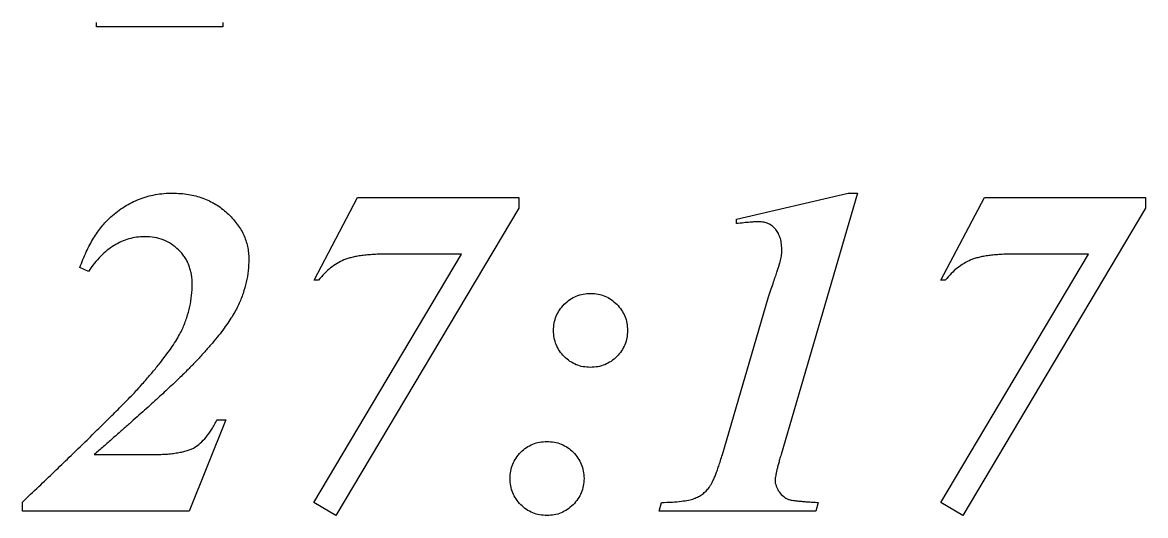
# Model space of a CAD drawing. Header units: inches. Extents: x -17.5 to 0, y -0.6 to 2.9.
# Drawn here: x -13.245 to -12.529, y 1.127 to 1.441 of the extents above; entities that cross this region are included whole.
import ezdxf

# ---------------------------------------------------------------- set-up
doc = ezdxf.new("R2010")
doc.units = ezdxf.units.IN
doc.header["$MEASUREMENT"] = 0

msp = doc.modelspace()

# ---------------------------------------------------------------- linework, layer by layer
at = {"color": 7, "linetype": 'Continuous', "lineweight": 25}
for p, q in [((-13.19805, 1.43841), (-13.19805, 1.44119)), ((-13.1175, 1.44119), (-13.1175, 1.43841)), ((-13.1175, 1.43841), (-13.19805, 1.43841)), ((-13.05916, 1.27682), (-13.03139, 1.32959)), ((-13.03139, 1.32959), (-12.92861, 1.32959)), ((-12.92861, 1.32959), (-12.92861, 1.32287)), ((-12.78972, 1.3157), (-12.71841, 1.33237)), ((-12.71251, 1.33237), (-12.7612, 1.16562)), ((-12.71841, 1.33237), (-12.71251, 1.33237)), ((-12.65916, 1.27682), (-12.63139, 1.32959)), ((-12.63139, 1.32959), (-12.52861, 1.32959)), ((-12.52861, 1.32959), (-12.52861, 1.32287)), ((-12.92861, 1.32287), (-13.04528, 1.12682)), ((-12.52861, 1.32287), (-12.64528, 1.12682)), ((-12.78972, 1.31293), (-12.78972, 1.3157)), ((-13.05925, 1.13511), (-12.96502, 1.29348)), ((-12.96502, 1.29348), (-13.01229, 1.29348)), ((-12.65925, 1.13511), (-12.56502, 1.29348)), ((-12.56502, 1.29348), (-12.61229, 1.29348)), ((-13.20322, 1.28241), (-13.20864, 1.28489)), ((-13.05639, 1.27682), (-13.05916, 1.27682)), ((-12.65639, 1.27682), (-12.65916, 1.27682)), ((-12.79866, 1.16562), (-12.76971, 1.26484)), ((-13.1155, 1.18793), (-13.13885, 1.12959)), ((-13.12106, 1.18793), (-13.1155, 1.18793)), ((-13.19949, 1.1657), (-13.16272, 1.1657)), ((-13.24528, 1.12959), (-13.24528, 1.13541)), ((-13.04528, 1.12682), (-13.05925, 1.13511)), ((-12.83907, 1.12959), (-12.83746, 1.13515)), ((-12.73746, 1.13515), (-12.73907, 1.12959)), ((-12.64528, 1.12682), (-12.65925, 1.13511)), ((-13.13885, 1.12959), (-13.24528, 1.12959)), ((-12.73907, 1.12959), (-12.83907, 1.12959))]:
    msp.add_line(p, q, dxfattribs=at)
for points, knots in [([(-13.18894, 1.31718), (-13.18753, 1.31839), (-13.18474, 1.32079), (-13.18024, 1.32387), (-13.17556, 1.32649), (-13.17072, 1.32867), (-13.16567, 1.33034), (-13.16043, 1.33149), (-13.15502, 1.33227), (-13.15134, 1.33234), (-13.14949, 1.33237)], [0, 0, 0, 0, 0.128892, 0.254326, 0.377327, 0.500308, 0.621746, 0.745074, 0.871561, 1, 1, 1, 1]), ([(-13.14949, 1.33237), (-13.14776, 1.33232), (-13.14439, 1.33223), (-13.13945, 1.33168), (-13.13475, 1.33067), (-13.13026, 1.32928), (-13.12597, 1.3275), (-13.12195, 1.32527), (-13.11811, 1.3227), (-13.11462, 1.3197), (-13.11135, 1.31655), (-13.10859, 1.31313), (-13.10617, 1.30966), (-13.10419, 1.30604), (-13.10272, 1.30227), (-13.10162, 1.29839), (-13.10095, 1.29437), (-13.10087, 1.29165), (-13.10083, 1.29027)], [0, 0, 0, 0, 0.072328, 0.141401, 0.208456, 0.273954, 0.338464, 0.402873, 0.466708, 0.531787, 0.595769, 0.65704, 0.715994, 0.773328, 0.829486, 0.885624, 0.94223, 1, 1, 1, 1]), ([(-13.20864, 1.28489), (-13.20801, 1.28662), (-13.20678, 1.29), (-13.20463, 1.29482), (-13.20238, 1.29934), (-13.2, 1.30355), (-13.19748, 1.30745), (-13.19478, 1.311), (-13.19198, 1.31428), (-13.18994, 1.31623), (-13.18894, 1.31718)], [0, 0, 0, 0, 0.144559, 0.282426, 0.414545, 0.541247, 0.661952, 0.77876, 0.891531, 1, 1, 1, 1]), ([(-12.7757, 1.3141), (-12.77644, 1.31407), (-12.77821, 1.31402), (-12.78127, 1.31378), (-12.78521, 1.31344), (-12.78811, 1.31311), (-12.78972, 1.31293)], [0, 0, 0, 0, 0.157423, 0.376955, 0.655641, 1, 1, 1, 1]), ([(-12.76068, 1.29574), (-12.76074, 1.2971), (-12.76084, 1.29969), (-12.76149, 1.30336), (-12.76278, 1.30652), (-12.76447, 1.30923), (-12.76664, 1.31141), (-12.76926, 1.31302), (-12.77236, 1.31395), (-12.77455, 1.31405), (-12.7757, 1.3141)], [0, 0, 0, 0, 0.152268, 0.288915, 0.414395, 0.531439, 0.643462, 0.755194, 0.87179, 1, 1, 1, 1]), ([(-13.16728, 1.30459), (-13.16901, 1.30453), (-13.17242, 1.3044), (-13.17743, 1.30331), (-13.18225, 1.30156), (-13.18689, 1.29911), (-13.19128, 1.29593), (-13.19553, 1.29212), (-13.19958, 1.28759), (-13.20198, 1.28418), (-13.20322, 1.28241)], [0, 0, 0, 0, 0.117464, 0.232201, 0.347477, 0.465547, 0.587707, 0.716036, 0.853442, 1, 1, 1, 1]), ([(-13.13694, 1.2743), (-13.13697, 1.2754), (-13.13702, 1.27755), (-13.1374, 1.28069), (-13.13811, 1.28367), (-13.13905, 1.28649), (-13.14029, 1.28916), (-13.14175, 1.2917), (-13.14355, 1.29405), (-13.14626, 1.29691), (-13.15009, 1.30002), (-13.15534, 1.3027), (-13.16115, 1.30432), (-13.1652, 1.3045), (-13.16728, 1.30459)], [0, 0, 0, 0, 0.068718, 0.134275, 0.19739, 0.259389, 0.32003, 0.380772, 0.44203, 0.504029, 0.626786, 0.747603, 0.870348, 1, 1, 1, 1]), ([(-13.10083, 1.29027), (-13.1009, 1.28782), (-13.10103, 1.28291), (-13.10239, 1.2756), (-13.10442, 1.26833), (-13.1068, 1.26229), (-13.10929, 1.2574), (-13.11157, 1.25346), (-13.11436, 1.24934), (-13.11747, 1.24492), (-13.12113, 1.24032), (-13.12516, 1.23545), (-13.12964, 1.23037), (-13.13282, 1.22697), (-13.13447, 1.22521)], [0, 0, 0, 0, 0.097643, 0.195437, 0.295531, 0.398598, 0.453557, 0.514315, 0.580083, 0.651646, 0.730131, 0.814123, 0.904057, 1, 1, 1, 1]), ([(-13.01229, 1.29348), (-13.01381, 1.29348), (-13.01676, 1.29347), (-13.02103, 1.2933), (-13.02498, 1.29298), (-13.02863, 1.29263), (-13.03193, 1.29203), (-13.03496, 1.29147), (-13.03765, 1.29067), (-13.04085, 1.28952), (-13.04458, 1.28765), (-13.04874, 1.28469), (-13.0528, 1.28112), (-13.05517, 1.27828), (-13.05639, 1.27682)], [0, 0, 0, 0, 0.09257, 0.179918, 0.260379, 0.333979, 0.402821, 0.464889, 0.521804, 0.573397, 0.671961, 0.775166, 0.883812, 1, 1, 1, 1]), ([(-12.76173, 1.28858), (-12.76142, 1.2898), (-12.76084, 1.29215), (-12.76073, 1.29458), (-12.76068, 1.29574)], [0, 0, 0, 0, 0.5199279, 1, 1, 1, 1]), ([(-12.61229, 1.29348), (-12.61381, 1.29348), (-12.61676, 1.29347), (-12.62103, 1.2933), (-12.62498, 1.29298), (-12.62863, 1.29263), (-12.63193, 1.29203), (-12.63496, 1.29147), (-12.63765, 1.29067), (-12.64085, 1.28952), (-12.64458, 1.28765), (-12.64874, 1.28469), (-12.6528, 1.28112), (-12.65517, 1.27828), (-12.65639, 1.27682)], [0, 0, 0, 0, 0.09257, 0.179918, 0.260379, 0.333979, 0.402821, 0.464889, 0.521804, 0.573397, 0.671961, 0.775166, 0.883812, 1, 1, 1, 1]), ([(-12.76971, 1.26484), (-12.7691, 1.2666), (-12.76796, 1.2699), (-12.7664, 1.27452), (-12.76506, 1.27847), (-12.76392, 1.28176), (-12.76305, 1.28441), (-12.76242, 1.2864), (-12.76195, 1.2877), (-12.76178, 1.28836), (-12.76173, 1.28858)], [0, 0, 0, 0, 0.2235556, 0.4175167, 0.5840831, 0.7232551, 0.8344809, 0.918312, 0.9731024, 1, 1, 1, 1]), ([(-13.17388, 1.20503), (-13.17193, 1.20717), (-13.16817, 1.21131), (-13.16295, 1.21742), (-13.15823, 1.22311), (-13.1541, 1.2284), (-13.15053, 1.2333), (-13.14751, 1.2378), (-13.14511, 1.24194), (-13.14263, 1.24686), (-13.14038, 1.25283), (-13.13839, 1.25995), (-13.13717, 1.26711), (-13.13702, 1.27191), (-13.13694, 1.2743)], [0, 0, 0, 0, 0.107955, 0.20805, 0.299514, 0.382814, 0.458029, 0.525265, 0.584402, 0.636201, 0.730343, 0.821439, 0.910979, 1, 1, 1, 1]), ([(-12.90639, 1.24478), (-12.90631, 1.24636), (-12.90615, 1.24946), (-12.90479, 1.2539), (-12.90262, 1.25799), (-12.89962, 1.2616), (-12.89601, 1.26463), (-12.89192, 1.26689), (-12.88742, 1.26825), (-12.88429, 1.2684), (-12.88269, 1.26848)], [0, 0, 0, 0, 0.126414, 0.249214, 0.370702, 0.497401, 0.624843, 0.748464, 0.871265, 1, 1, 1, 1]), ([(-12.88269, 1.26848), (-12.88112, 1.2684), (-12.87803, 1.26825), (-12.87358, 1.26689), (-12.86954, 1.26463), (-12.86597, 1.26157), (-12.86293, 1.25801), (-12.86076, 1.2539), (-12.8594, 1.24946), (-12.85924, 1.24636), (-12.85916, 1.24478)], [0, 0, 0, 0, 0.127, 0.249246, 0.372415, 0.499549, 0.627581, 0.749632, 0.873, 1, 1, 1, 1]), ([(-12.88286, 1.22126), (-12.88443, 1.22134), (-12.88752, 1.22149), (-12.89195, 1.22287), (-12.89602, 1.22503), (-12.89964, 1.22801), (-12.90262, 1.23162), (-12.90478, 1.2357), (-12.90616, 1.24013), (-12.90631, 1.24321), (-12.90639, 1.24478)], [0, 0, 0, 0, 0.1273607, 0.2499552, 0.3723528, 0.5, 0.6276472, 0.7500448, 0.8726393, 1, 1, 1, 1]), ([(-12.85916, 1.24478), (-12.85924, 1.24321), (-12.8594, 1.24012), (-12.86077, 1.2357), (-12.86293, 1.23161), (-12.86596, 1.22804), (-12.86954, 1.225), (-12.87365, 1.22287), (-12.87813, 1.22149), (-12.88126, 1.22134), (-12.88286, 1.22126)], [0, 0, 0, 0, 0.12681, 0.248874, 0.370742, 0.498582, 0.624776, 0.747677, 0.870862, 1, 1, 1, 1]), ([(-13.13447, 1.22521), (-13.13517, 1.22445), (-13.13665, 1.22287), (-13.13906, 1.22044), (-13.14169, 1.21779), (-13.14462, 1.21498), (-13.14777, 1.21193), (-13.15122, 1.20874), (-13.15485, 1.20528), (-13.15881, 1.2017), (-13.16302, 1.19789), (-13.16744, 1.19382), (-13.17217, 1.18965), (-13.17713, 1.18525), (-13.18234, 1.18063), (-13.18784, 1.17584), (-13.19358, 1.17084), (-13.19749, 1.16744), (-13.19949, 1.1657)], [0, 0, 0, 0, 0.035173, 0.073813, 0.11628, 0.162234, 0.212022, 0.265309, 0.322075, 0.382708, 0.447181, 0.515132, 0.586961, 0.661937, 0.740758, 0.823791, 0.909973, 1, 1, 1, 1]), ([(-13.24528, 1.13541), (-13.24182, 1.13869), (-13.23503, 1.14513), (-13.22507, 1.15464), (-13.21554, 1.16385), (-13.20637, 1.17269), (-13.19766, 1.18124), (-13.18935, 1.18945), (-13.18146, 1.19734), (-13.17636, 1.20251), (-13.17388, 1.20503)], [0, 0, 0, 0, 0.143457, 0.281362, 0.414331, 0.542064, 0.664553, 0.781498, 0.893518, 1, 1, 1, 1]), ([(-13.16272, 1.1657), (-13.16118, 1.16573), (-13.15819, 1.16577), (-13.15389, 1.16592), (-13.14995, 1.16626), (-13.14638, 1.1668), (-13.14316, 1.16739), (-13.14028, 1.1681), (-13.13779, 1.16902), (-13.13486, 1.17043), (-13.13151, 1.17294), (-13.12784, 1.17695), (-13.1242, 1.18197), (-13.12215, 1.18586), (-13.12106, 1.18793)], [0, 0, 0, 0, 0.091068, 0.1753813, 0.2531168, 0.3236383, 0.387726, 0.4457222, 0.4974137, 0.5438434, 0.6364373, 0.7417805, 0.8624661, 1, 1, 1, 1]), ([(-12.93416, 1.15043), (-12.93409, 1.15201), (-12.93394, 1.15512), (-12.93256, 1.15955), (-12.9304, 1.16363), (-12.9274, 1.16724), (-12.92382, 1.17027), (-12.91972, 1.17243), (-12.9153, 1.17381), (-12.91221, 1.17396), (-12.91064, 1.17404)], [0, 0, 0, 0, 0.128284, 0.250644, 0.372807, 0.50021, 0.62836, 0.750523, 0.872883, 1, 1, 1, 1]), ([(-12.91064, 1.17404), (-12.90904, 1.17396), (-12.90591, 1.17381), (-12.90143, 1.17243), (-12.8973, 1.1703), (-12.89375, 1.16721), (-12.8907, 1.16365), (-12.88855, 1.15955), (-12.88717, 1.15512), (-12.88702, 1.15201), (-12.88694, 1.15043)], [0, 0, 0, 0, 0.128891, 0.251841, 0.374507, 0.501209, 0.628805, 0.75044, 0.872271, 1, 1, 1, 1]), ([(-12.83746, 1.13515), (-12.83516, 1.13521), (-12.83093, 1.13532), (-12.82516, 1.13583), (-12.82051, 1.13654), (-12.81682, 1.13746), (-12.81388, 1.13883), (-12.81129, 1.14041), (-12.80902, 1.14241), (-12.8073, 1.14436), (-12.80606, 1.14623), (-12.8051, 1.14802), (-12.80407, 1.15011), (-12.80303, 1.15256), (-12.802, 1.15535), (-12.80092, 1.15846), (-12.79978, 1.16192), (-12.79905, 1.16434), (-12.79866, 1.16562)], [0, 0, 0, 0, 0.12398, 0.228033, 0.311683, 0.377084, 0.431833, 0.486098, 0.539681, 0.594363, 0.625267, 0.660838, 0.703352, 0.750825, 0.804084, 0.863472, 0.928276, 1, 1, 1, 1]), ([(-12.7612, 1.16562), (-12.76152, 1.16459), (-12.76212, 1.16264), (-12.7628, 1.15981), (-12.76354, 1.15733), (-12.76404, 1.1551), (-12.76452, 1.1532), (-12.76472, 1.15157), (-12.76501, 1.15026), (-12.76502, 1.14947), (-12.76502, 1.14912)], [0, 0, 0, 0, 0.189445, 0.361352, 0.515298, 0.646864, 0.764813, 0.86072, 0.938539, 1, 1, 1, 1]), ([(-12.91064, 1.12682), (-12.91221, 1.12689), (-12.9153, 1.12705), (-12.91972, 1.12842), (-12.92382, 1.13058), (-12.9274, 1.13361), (-12.9304, 1.13722), (-12.93256, 1.1413), (-12.93394, 1.14574), (-12.93409, 1.14884), (-12.93416, 1.15043)], [0, 0, 0, 0, 0.127117, 0.249477, 0.37164, 0.49979, 0.627193, 0.749356, 0.871716, 1, 1, 1, 1]), ([(-12.88694, 1.15043), (-12.88702, 1.14884), (-12.88717, 1.14574), (-12.88853, 1.14128), (-12.89081, 1.13723), (-12.89383, 1.13362), (-12.89742, 1.13058), (-12.90153, 1.12841), (-12.90597, 1.12705), (-12.90907, 1.12689), (-12.91064, 1.12682)], [0, 0, 0, 0, 0.127902, 0.249897, 0.372812, 0.50058, 0.628348, 0.750147, 0.873262, 1, 1, 1, 1]), ([(-12.76502, 1.14912), (-12.76499, 1.14854), (-12.76492, 1.14734), (-12.76434, 1.14555), (-12.76352, 1.1437), (-12.76202, 1.14134), (-12.75979, 1.1389), (-12.75729, 1.13727), (-12.75535, 1.1368), (-12.75396, 1.13655), (-12.75218, 1.1363), (-12.75001, 1.13603), (-12.74743, 1.13584), (-12.74447, 1.13555), (-12.74109, 1.13536), (-12.73872, 1.13522), (-12.73746, 1.13515)], [0, 0, 0, 0, 0.050417, 0.103995, 0.16181, 0.225489, 0.345293, 0.447036, 0.476847, 0.51768, 0.569649, 0.632807, 0.707068, 0.793933, 0.890707, 1, 1, 1, 1])]:
    msp.add_open_spline(points, degree=3, knots=knots, dxfattribs=at)

doc.saveas('drawing.dxf')
